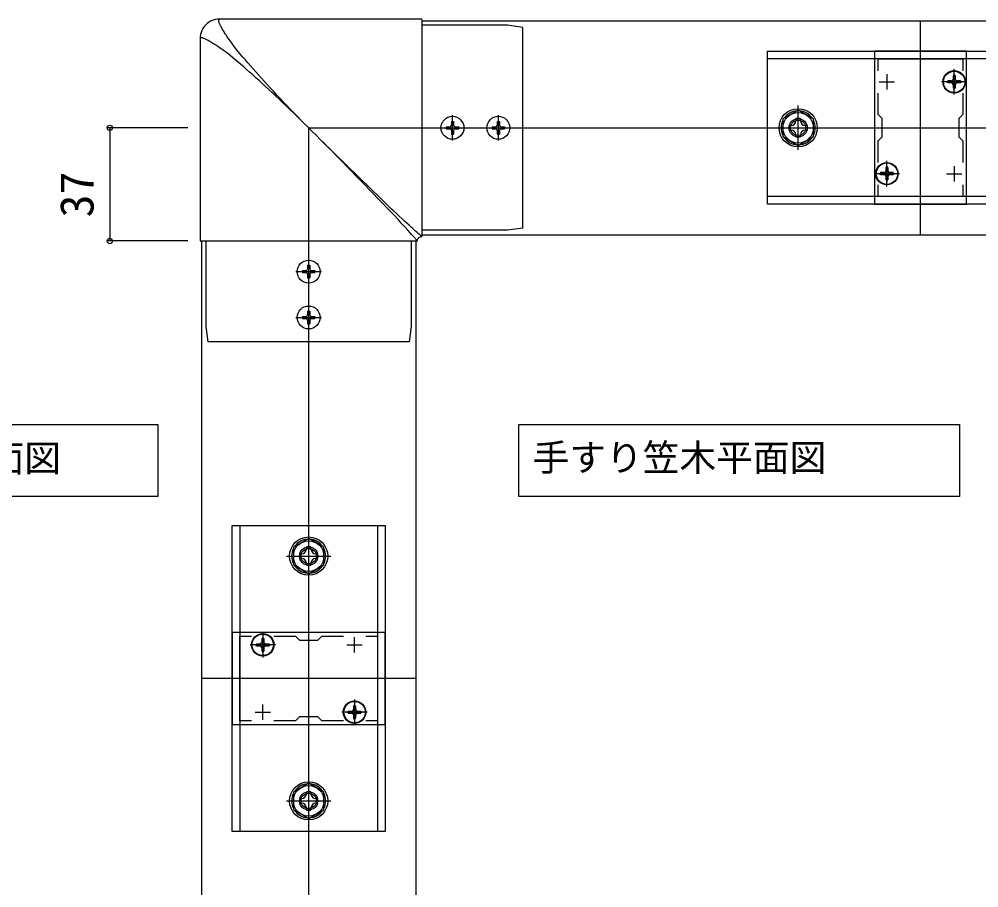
# Model space of a CAD drawing. Units: millimetres, scale not verified. Extents: x -875 to 875, y -1300 to 1294.
# Drawn here: x -35.6 to 278, y -928 to -644.1 of the extents above; entities that cross this region are included whole.
import ezdxf
from ezdxf.enums import TextEntityAlignment as Align

# ---------------------------------------------------------------- set-up
doc = ezdxf.new("R2010")
doc.units = ezdxf.units.MM
doc.header["$LTSCALE"] = 8
for name, color, linetype in [('0-1_USER1', 3, 'Continuous'), ('0-2_YKK_11', 7, 'Continuous'), ('0-3_YKK_12', 2, 'Continuous'), ('0-4_YKK_13', 4, 'Continuous'), ('0-6_YKK_D', 6, 'Continuous'), ('0-8_YSS_K', 3, 'Continuous')]:
    doc.layers.add(name, color=color, linetype=linetype)
doc.styles.add('ＭＳ ゴシック', font='')
doc.styles.get('ＭＳ ゴシック').set_extended_font_data('MS Gothic')

msp = doc.modelspace()

# ---------------------------------------------------------------- linework, layer by layer
at = {"layer": '0-1_USER1'}
for points in [[(-86.563, -800.1), (-86.563, -776.628), (9.679, -776.628), (9.679, -800.1)], [(127.737, -800.1), (127.737, -776.628), (271.785, -776.628), (271.785, -800.1)]]:
    msp.add_lwpolyline(points, close=True, dxfattribs=at)
at = {"layer": '0-2_YKK_11'}
for p, q in [((245.5, -664.6), (250.5, -664.6)), ((248, -662.1), (248, -667.1)), ((267.5, -664.6), (272.5, -664.6)), ((270, -662.1), (270, -667.1)), ((248, -692.1), (248, -697.1)), ((270, -692.1), (270, -697.1)), ((245.5, -694.6), (250.5, -694.6)), ((267.5, -694.6), (272.5, -694.6)), ((44, -851.1), (44, -846.1)), ((74, -851.1), (74, -846.1)), ((41.5, -848.6), (46.5, -848.6)), ((71.5, -848.6), (76.5, -848.6)), ((44, -873.1), (44, -868.1)), ((74, -873.1), (74, -868.1)), ((41.5, -870.6), (46.5, -870.6)), ((71.5, -870.6), (76.5, -870.6))]:
    msp.add_line(p, q, dxfattribs=at)
for points in [[(244, -654.6), (244, -704.6), (274, -704.6), (274, -654.6)], [(34, -874.6), (84, -874.6), (84, -844.6), (34, -844.6)]]:
    msp.add_lwpolyline(points, close=True, dxfattribs=at)
for points in [[(245.2, -660.967), (245.2, -657.1), (272.8, -657.1), (272.8, -660.967)], [(245.2, -690.967), (245.2, -683.9), (246.5, -682.6), (246.5, -676.6), (245.2, -675.3), (245.2, -668.233)], [(272.8, -668.233), (272.8, -675.3), (271.5, -676.6), (271.5, -682.6), (272.8, -683.9), (272.8, -690.967)], [(272.8, -698.233), (272.8, -702.1), (245.2, -702.1), (245.2, -698.233)], [(40.367, -873.4), (36.5, -873.4), (36.5, -845.8), (40.367, -845.8)], [(47.633, -845.8), (54.7, -845.8), (56, -847.1), (62, -847.1), (63.3, -845.8), (70.367, -845.8)], [(77.633, -845.8), (81.5, -845.8), (81.5, -873.4), (77.633, -873.4)], [(70.367, -873.4), (63.3, -873.4), (62, -872.1), (56, -872.1), (54.7, -873.4), (47.633, -873.4)]]:
    msp.add_lwpolyline(points, dxfattribs=at)
at = {"layer": '0-3_YKK_12'}
for p, q in [((96, -644.6), (96, -714.6)), ((259, -714.6), (259, -644.6)), ((24, -716.6), (24, -1094.6)), ((94, -859.6), (24, -859.6))]:
    msp.add_line(p, q, dxfattribs=at)
for points in [[(96, -644.6), (444, -644.6), (456.5, -644.6)], [(96, -714.6), (444, -714.6), (456.5, -714.6)], [(24, -716.6), (94, -716.6), (94, -1094.6)]]:
    msp.add_lwpolyline(points, dxfattribs=at)
at = {"layer": '0-4_YKK_13'}
for p, q in [((96, -644.1), (29.5, -644.1)), ((96, -644.186), (96, -715.1)), ((124, -646.1), (96, -646.1)), ((129, -646.801), (124, -646.1)), ((129, -712.399), (129, -646.801)), ((23.5, -650.1), (23.5, -716.6)), ((209, -702.098), (209, -657.1)), ((309, -657.101), (209, -657.1)), ((270, -668.75), (270, -660.45)), ((274.15, -664.6), (265.85, -664.6)), ((267.95, -664.25), (267.95, -664.95)), ((269.15, -664.25), (267.95, -664.25)), ((269.15, -664.95), (267.95, -664.95)), ((270.35, -662.55), (269.65, -662.55)), ((269.65, -662.55), (269.65, -663.75)), ((270.35, -662.55), (270.35, -663.75)), ((272.05, -664.25), (270.85, -664.25)), ((272.05, -664.95), (270.85, -664.95)), ((272.05, -664.25), (272.05, -664.95)), ((269.65, -665.45), (269.65, -666.65)), ((270.35, -666.65), (269.65, -666.65)), ((270.35, -665.45), (270.35, -666.65)), ((219, -686.85), (219, -672.35)), ((106, -683.75), (106, -675.45)), ((121, -683.75), (121, -675.45)), ((101.85, -679.6), (110.15, -679.6)), ((103.95, -679.25), (103.95, -679.95)), ((103.95, -679.25), (105.15, -679.25)), ((103.95, -679.95), (105.15, -679.95)), ((105.65, -677.55), (106.35, -677.55)), ((105.65, -677.55), (105.65, -678.75)), ((105.65, -680.45), (105.65, -681.65)), ((106.35, -677.55), (106.35, -678.75)), ((106.35, -680.45), (106.35, -681.65)), ((106.85, -679.25), (108.05, -679.25)), ((106.85, -679.95), (108.05, -679.95)), ((108.05, -679.25), (108.05, -679.95)), ((116.85, -679.6), (125.15, -679.6)), ((118.95, -679.25), (118.95, -679.95)), ((118.95, -679.25), (120.15, -679.25)), ((118.95, -679.95), (120.15, -679.95)), ((120.65, -677.55), (121.35, -677.55)), ((120.65, -677.55), (120.65, -678.75)), ((120.65, -680.45), (120.65, -681.65)), ((121.35, -677.55), (121.35, -678.75)), ((121.35, -680.45), (121.35, -681.65)), ((121.85, -679.25), (123.05, -679.25)), ((121.85, -679.95), (123.05, -679.95)), ((123.05, -679.25), (123.05, -679.95)), ((211.75, -679.6), (226.25, -679.6)), ((216.72, -678.84), (216, -678.84)), ((221.28, -680.36), (222, -680.36)), ((105.65, -681.65), (106.35, -681.65)), ((120.65, -681.65), (121.35, -681.65)), ((248.35, -692.55), (247.65, -692.55)), ((247.65, -692.55), (247.65, -693.75)), ((248, -698.75), (248, -690.45)), ((248.35, -692.55), (248.35, -693.75)), ((74.894, -695.706), (72.565, -693.319)), ((77.152, -698.03), (74.894, -695.706)), ((252.15, -694.6), (243.85, -694.6)), ((245.95, -694.25), (245.95, -694.95)), ((247.15, -694.25), (245.95, -694.25)), ((247.15, -694.95), (245.95, -694.95)), ((247.65, -695.45), (247.65, -696.65)), ((248.35, -695.45), (248.35, -696.65)), ((250.05, -694.25), (248.85, -694.25)), ((250.05, -694.95), (248.85, -694.95)), ((250.05, -694.25), (250.05, -694.95)), ((79.328, -700.275), (77.152, -698.03)), ((248.35, -696.65), (247.65, -696.65)), ((82.424, -703.481), (79.328, -700.275)), ((309, -702.099), (209, -702.098)), ((85.542, -706.715), (82.424, -703.481)), ((88.633, -708.501), (87.674, -707.605)), ((89.498, -710.954), (88.324, -709.688)), ((90.533, -712.078), (89.498, -710.954)), ((91.119, -710.803), (90.354, -710.098)), ((91.823, -711.448), (91.119, -710.803)), ((92.467, -712.035), (91.823, -711.448)), ((91.435, -713.067), (90.533, -712.078)), ((92.211, -713.925), (91.435, -713.067)), ((92.66, -714.427), (92.211, -713.925)), ((93.053, -712.566), (92.467, -712.035)), ((93.055, -714.873), (92.66, -714.427)), ((93.398, -715.263), (93.055, -714.873)), ((95.15, -714.418), (94.839, -714.15)), ((124, -713.1), (96, -713.1)), ((129, -712.399), (124, -713.1)), ((23.586, -716.6), (94.5, -716.6)), ((25.5, -744.6), (25.5, -716.6)), ((92.5, -716.6), (92.5, -744.6)), ((58.65, -724.55), (59.35, -724.55)), ((58.65, -724.55), (58.65, -725.75)), ((59, -730.75), (59, -722.45)), ((59.35, -724.55), (59.35, -725.75)), ((54.85, -726.6), (63.15, -726.6)), ((56.95, -726.25), (56.95, -726.95)), ((56.95, -726.25), (58.15, -726.25)), ((56.95, -726.95), (58.15, -726.95)), ((58.65, -727.45), (58.65, -728.65)), ((59.35, -727.45), (59.35, -728.65)), ((59.85, -726.25), (61.05, -726.25)), ((59.85, -726.95), (61.05, -726.95)), ((61.05, -726.25), (61.05, -726.95)), ((58.65, -728.65), (59.35, -728.65)), ((58.65, -739.55), (59.35, -739.55)), ((58.65, -739.55), (58.65, -740.75)), ((59, -745.75), (59, -737.45)), ((59.35, -739.55), (59.35, -740.75)), ((54.85, -741.6), (63.15, -741.6)), ((56.95, -741.25), (56.95, -741.95)), ((56.95, -741.25), (58.15, -741.25)), ((56.95, -741.95), (58.15, -741.95)), ((58.65, -742.45), (58.65, -743.65)), ((59.35, -742.45), (59.35, -743.65)), ((59.85, -741.25), (61.05, -741.25)), ((59.85, -741.95), (61.05, -741.95)), ((61.05, -741.25), (61.05, -741.95)), ((26.201, -749.6), (25.5, -744.6)), ((58.65, -743.65), (59.35, -743.65)), ((92.5, -744.6), (91.799, -749.6)), ((91.799, -749.6), (26.201, -749.6)), ((36.501, -809.6), (36.5, -909.6)), ((36.501, -809.6), (81.499, -809.6)), ((59, -826.85), (59, -812.35)), ((81.499, -809.6), (81.498, -909.6)), ((51.75, -819.6), (66.25, -819.6)), ((56.72, -818.84), (56, -818.84)), ((61.28, -820.36), (62, -820.36)), ((43.65, -846.55), (44.35, -846.55)), ((43.65, -846.55), (43.65, -847.75)), ((44, -844.45), (44, -852.75)), ((44.35, -846.55), (44.35, -847.75)), ((48.15, -848.6), (39.85, -848.6)), ((41.95, -848.25), (41.95, -848.95)), ((41.95, -848.25), (43.15, -848.25)), ((41.95, -848.95), (43.15, -848.95)), ((43.65, -849.45), (43.65, -850.65)), ((44.35, -849.45), (44.35, -850.65)), ((44.85, -848.25), (46.05, -848.25)), ((44.85, -848.95), (46.05, -848.95)), ((46.05, -848.25), (46.05, -848.95)), ((43.65, -850.65), (44.35, -850.65)), ((73.65, -868.55), (74.35, -868.55)), ((73.65, -868.55), (73.65, -869.75)), ((74, -866.45), (74, -874.75)), ((74.35, -868.55), (74.35, -869.75)), ((78.15, -870.6), (69.85, -870.6)), ((71.95, -870.25), (71.95, -870.95)), ((71.95, -870.25), (73.15, -870.25)), ((71.95, -870.95), (73.15, -870.95)), ((73.65, -871.45), (73.65, -872.65)), ((74.35, -871.45), (74.35, -872.65)), ((74.85, -870.25), (76.05, -870.25)), ((74.85, -870.95), (76.05, -870.95)), ((76.05, -870.25), (76.05, -870.95)), ((73.65, -872.65), (74.35, -872.65)), ((59, -906.85), (59, -892.35)), ((51.75, -899.6), (66.25, -899.6)), ((56.72, -898.84), (56, -898.84)), ((61.28, -900.36), (62, -900.36)), ((81.498, -909.6), (36.5, -909.6))]:
    msp.add_line(p, q, dxfattribs=at)
for points in [[(29.893, -644.1), (29.22, -644.133), (28.529, -644.237), (27.835, -644.421), (27.156, -644.685), (26.506, -645.03), (25.899, -645.451), (25.346, -645.941), (24.855, -646.494), (24.434, -647.1), (24.089, -647.749), (23.823, -648.426), (23.639, -649.12), (23.533, -649.814), (23.5, -650.492)], [(33.949, -652.094), (33.628, -651.643), (33.319, -651.206), (33.025, -650.783), (32.744, -650.373), (32.476, -649.978), (32.222, -649.597), (31.98, -649.23), (31.752, -648.877), (31.535, -648.537), (31.331, -648.211), (31.139, -647.898), (30.959, -647.599), (30.791, -647.312), (30.635, -647.039), (30.49, -646.779), (30.356, -646.531), (30.233, -646.296), (30.121, -646.074), (30.02, -645.863), (29.93, -645.665), (29.851, -645.481), (29.783, -645.311), (29.727, -645.157), (29.681, -645.016), (29.644, -644.889), (29.617, -644.774), (29.597, -644.67), (29.586, -644.577), (29.581, -644.495), (29.583, -644.422), (29.591, -644.358), (29.605, -644.302), (29.624, -644.254), (29.647, -644.213), (29.675, -644.179), (29.708, -644.152), (29.744, -644.13), (29.784, -644.115), (29.828, -644.105)], [(29.828, -644.105), (29.875, -644.1), (29.925, -644.101)], [(23.53, -650.344), (23.515, -650.384), (23.505, -650.428), (23.5, -650.475), (23.501, -650.525)], [(32.458, -655.249), (32.133, -655.011), (31.494, -654.549), (31.043, -654.228), (30.606, -653.919), (30.183, -653.625), (29.773, -653.344), (29.378, -653.076), (28.997, -652.822), (28.63, -652.58), (28.277, -652.352), (27.937, -652.135), (27.611, -651.931), (27.298, -651.739), (26.999, -651.559), (26.712, -651.391), (26.439, -651.235), (26.179, -651.09), (25.931, -650.956), (25.696, -650.833), (25.474, -650.721), (25.263, -650.62), (25.065, -650.53), (24.881, -650.451), (24.711, -650.383), (24.557, -650.327), (24.416, -650.281), (24.289, -650.244), (24.174, -650.217), (24.07, -650.197), (23.977, -650.186), (23.895, -650.181), (23.822, -650.183), (23.758, -650.191), (23.702, -650.205), (23.654, -650.224), (23.613, -650.247), (23.579, -650.275), (23.552, -650.308), (23.53, -650.344)], [(34.649, -653.058), (34.178, -652.412), (33.949, -652.094)], [(57.786, -678.391), (56.576, -677.193), (55.369, -676.008), (54.168, -674.836), (52.972, -673.679), (51.783, -672.536), (50.604, -671.41), (49.438, -670.305), (48.287, -669.222), (47.152, -668.162), (46.033, -667.125), (44.932, -666.112), (43.849, -665.123), (42.785, -664.159), (41.74, -663.22), (40.716, -662.306), (39.712, -661.419), (38.73, -660.557), (37.768, -659.72), (36.828, -658.91), (35.91, -658.126), (35.014, -657.368), (34.14, -656.636), (33.288, -655.93), (32.458, -655.249)], [(59, -679.6), (57.791, -678.386), (56.593, -677.176), (55.408, -675.969), (54.236, -674.768), (53.079, -673.572), (51.936, -672.383), (50.81, -671.204), (49.705, -670.038), (48.622, -668.887), (47.562, -667.752), (46.525, -666.633), (45.512, -665.532), (44.523, -664.449), (43.559, -663.385), (42.62, -662.34), (41.706, -661.316), (40.819, -660.312), (39.957, -659.33), (39.12, -658.368), (38.31, -657.428), (37.526, -656.51), (36.768, -655.614), (36.036, -654.74), (35.33, -653.888), (34.649, -653.058)], [(219.76, -677.32), (219.76, -676.6), (218.24, -676.6), (218.24, -677.32)], [(72.565, -693.319), (71.38, -692.108), (70.183, -690.887), (68.975, -689.656), (67.756, -688.418), (66.528, -687.174), (65.291, -685.922), (64.045, -684.665), (62.795, -683.406), (61.541, -682.146), (60.283, -680.884), (59.019, -679.619)], [(216, -678.84), (216, -680.36), (216.72, -680.36)], [(222, -680.36), (222, -678.84), (221.28, -678.84)], [(86.115, -706.142), (82.566, -702.72), (78.978, -699.253), (75.176, -695.562), (71.231, -691.71), (67.196, -687.742), (63.113, -683.7)], [(218.24, -681.88), (218.24, -682.6), (219.76, -682.6), (219.76, -681.88)], [(88.324, -709.688), (87.005, -708.274), (85.542, -706.715)], [(87.674, -707.605), (86.65, -706.645), (86.115, -706.142)], [(90.354, -710.098), (89.526, -709.331), (88.633, -708.501)], [(94.057, -713.464), (93.583, -713.042), (93.053, -712.566)], [(94.839, -714.15), (94.475, -713.833), (94.057, -713.464)], [(94.5, -716.6), (94.523, -716.37), (94.587, -716.124), (94.699, -715.879), (94.856, -715.652), (95.053, -715.456), (95.28, -715.299), (95.524, -715.187), (95.77, -715.123), (96, -715.1)], [(96, -715.088), (95.965, -715.068), (95.919, -715.038), (95.863, -714.998), (95.795, -714.947), (95.717, -714.886), (95.627, -714.815), (95.526, -714.732), (95.412, -714.639), (95.287, -714.534), (95.15, -714.418)], [(94.488, -716.6), (94.468, -716.565), (94.438, -716.519), (94.398, -716.463), (94.347, -716.395), (94.286, -716.317), (94.215, -716.227), (94.132, -716.126), (94.039, -716.012), (93.934, -715.887), (93.818, -715.75), (93.69, -715.601), (93.398, -715.263)], [(59.76, -817.32), (59.76, -816.6), (58.24, -816.6), (58.24, -817.32)], [(56, -818.84), (56, -820.36), (56.72, -820.36)], [(62, -820.36), (62, -818.84), (61.28, -818.84)], [(58.24, -821.88), (58.24, -822.6), (59.76, -822.6), (59.76, -821.88)], [(59.76, -897.32), (59.76, -896.6), (58.24, -896.6), (58.24, -897.32)], [(56, -898.84), (56, -900.36), (56.72, -900.36)], [(62, -900.36), (62, -898.84), (61.28, -898.84)], [(58.24, -901.88), (58.24, -902.6), (59.76, -902.6), (59.76, -901.88)]]:
    msp.add_lwpolyline(points, dxfattribs=at)
for points in [[(309, -654.6), (309, -704.6), (209, -704.6), (209, -654.6)], [(219, -673.826), (214, -676.713), (214, -682.487), (219, -685.374), (224, -682.487), (224, -676.713)], [(34, -809.6), (84, -809.6), (84, -909.6), (34, -909.6)], [(59, -813.826), (54, -816.713), (54, -822.487), (59, -825.374), (64, -822.487), (64, -816.713)], [(59, -893.826), (54, -896.713), (54, -902.487), (59, -905.374), (64, -902.487), (64, -896.713)]]:
    msp.add_lwpolyline(points, close=True, dxfattribs=at)
for centre, radius in [((270, -664.6), 3.65), ((270, -664.6), 3.5), ((219, -679.6), 6.25), ((106, -679.6), 3.75), ((121, -679.6), 3.75), ((219, -679.6), 5), ((219, -679.599), 3), ((219, -679.599), 2.5), ((248, -694.6), 3.65), ((248, -694.6), 3.5), ((59, -726.6), 3.75), ((59, -741.6), 3.75), ((59, -819.6), 6.25), ((59, -819.6), 5), ((59, -819.6), 3), ((59, -819.6), 2.5), ((44, -848.6), 3.65), ((44, -848.6), 3.5), ((74, -870.6), 3.65), ((74, -870.6), 3.5), ((59, -899.6), 6.25), ((59, -899.6), 5), ((58.999, -899.6), 3), ((58.999, -899.6), 2.5)]:
    msp.add_circle(centre, radius, dxfattribs=at)
for centre, radius, start, end in [((269.15, -663.75), 0.5, 270, 0), ((269.15, -665.45), 0.5, 0, 90), ((270.85, -663.75), 0.5, 180, 270), ((270.85, -665.45), 0.5, 90, 180), ((219, -679.6), 5.575, 93.74848, 146.25152), ((219, -679.6), 5.575, 33.74848, 86.25152), ((219, -679.6), 5.575, 153.74848, 206.25152), ((216.72, -677.32), 1.52, 270, 0), ((221.28, -677.32), 1.52, 180, 270), ((219, -679.6), 5.575, 333.74848, 26.25152), ((105.15, -678.75), 0.5, 270, 0), ((105.15, -680.45), 0.5, 0, 90), ((106.85, -678.75), 0.5, 180, 270), ((106.85, -680.45), 0.5, 90, 180), ((120.15, -678.75), 0.5, 270, 0), ((120.15, -680.45), 0.5, 0, 90), ((121.85, -678.75), 0.5, 180, 270), ((121.85, -680.45), 0.5, 90, 180), ((216.72, -681.88), 1.52, 0, 90), ((221.28, -681.88), 1.52, 90, 180), ((219, -679.6), 5.575, 213.74848, 266.25152), ((219, -679.6), 5.575, 273.74848, 326.25152), ((247.15, -693.75), 0.5, 270, 0), ((247.15, -695.45), 0.5, 0, 90), ((248.85, -693.75), 0.5, 180, 270), ((248.85, -695.45), 0.5, 90, 180), ((58.15, -725.75), 0.5, 270, 0), ((58.15, -727.45), 0.5, 0, 90), ((59.85, -725.75), 0.5, 180, 270), ((59.85, -727.45), 0.5, 90, 180), ((58.15, -740.75), 0.5, 270, 0), ((58.15, -742.45), 0.5, 0, 90), ((59.85, -740.75), 0.5, 180, 270), ((59.85, -742.45), 0.5, 90, 180), ((59, -819.6), 5.575, 93.74848, 146.25152), ((59, -819.6), 5.575, 33.74848, 86.25152), ((59, -819.6), 5.575, 153.74848, 206.25152), ((56.72, -817.32), 1.52, 270, 0), ((61.28, -817.32), 1.52, 180, 270), ((59, -819.6), 5.575, 333.74848, 26.25152), ((56.72, -821.88), 1.52, 0, 90), ((61.28, -821.88), 1.52, 90, 180), ((59, -819.6), 5.575, 213.74848, 266.25152), ((59, -819.6), 5.575, 273.74848, 326.25152), ((43.15, -847.75), 0.5, 270, 0), ((43.15, -849.45), 0.5, 0, 90), ((44.85, -847.75), 0.5, 180, 270), ((44.85, -849.45), 0.5, 90, 180), ((73.15, -869.75), 0.5, 270, 0), ((73.15, -871.45), 0.5, 0, 90), ((74.85, -869.75), 0.5, 180, 270), ((74.85, -871.45), 0.5, 90, 180), ((59, -899.6), 5.575, 93.74848, 146.25152), ((59, -899.6), 5.575, 33.74848, 86.25152), ((59, -899.6), 5.575, 153.74848, 206.25152), ((56.72, -897.32), 1.52, 270, 0), ((61.28, -897.32), 1.52, 180, 270), ((59, -899.6), 5.575, 333.74848, 26.25152), ((59, -899.6), 5.575, 213.74848, 266.25152), ((56.72, -901.88), 1.52, 0, 90), ((59, -899.6), 5.575, 273.74848, 326.25152), ((61.28, -901.88), 1.52, 90, 180)]:
    msp.add_arc(centre, radius, start, end, dxfattribs=at)
at = {"layer": '0-6_YKK_D'}
for p, q in [((19.5, -679.6), (-7, -679.6)), ((-6, -679.6), (-6, -716.6)), ((19.5, -716.6), (-7, -716.6))]:
    msp.add_line(p, q, dxfattribs=at)
for centre in [(-6, -679.6), (-6, -716.6)]:
    msp.add_circle(centre, 0.875, dxfattribs=at)
at = {"layer": '0-8_YSS_K'}
for p, q in [((59, -1242.6), (59, -679.6)), ((59, -679.6), (512, -679.6))]:
    msp.add_line(p, q, dxfattribs=at)

# ---------------------------------------------------------------- texts
at = {"layer": '0-1_USER1', "style": 'ＭＳ ゴシック'}
for s, p in [('笠木平面図', (-81.965, -794.629)), ('手すり笠木平面図', (132.199, -794.424))]:
    msp.add_text(s, height=8.798, dxfattribs=at).set_placement(p, align=Align.BOTTOM_LEFT)
at = {"layer": '0-6_YKK_D', "style": 'ＭＳ ゴシック'}
msp.add_text('37', height=11, rotation=90, dxfattribs=at).set_placement((-8, -708.881), align=Align.BOTTOM_LEFT)

doc.saveas('drawing.dxf')
